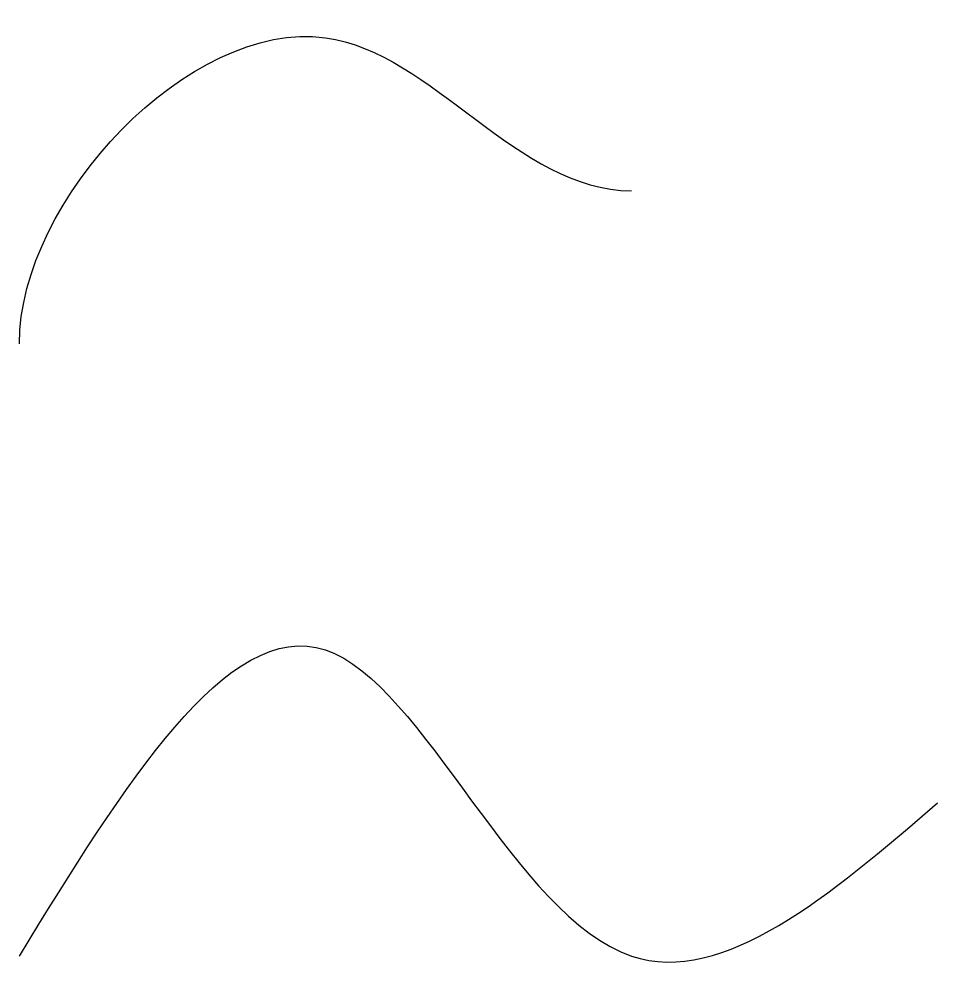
# Model space of a CAD drawing. Header units: millimetres. Extents: x 0 to 30, y -1 to 30.6.
import ezdxf

# ---------------------------------------------------------------- set-up
doc = ezdxf.new("R2010")
doc.units = ezdxf.units.MM

msp = doc.modelspace()

# ---------------------------------------------------------------- linework, layer by layer
at = {"start_tangent": (0, 1), "end_tangent": (1, 0)}
msp.add_spline([(0, 20), (10, 30), (20, 25)], degree=3, dxfattribs=at)
msp.add_spline([(0, 0), (10, 10), (20, 0), (30, 5)], degree=3)

doc.saveas('drawing.dxf')
